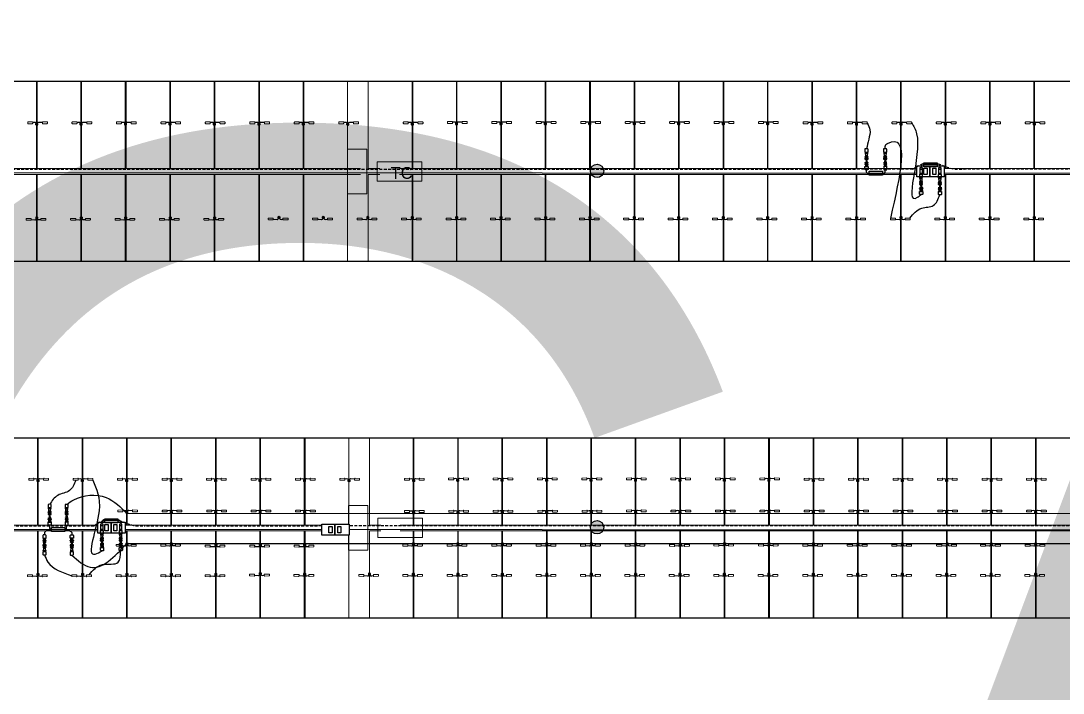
# Model space of a CAD drawing. Header units: feet. Extents: x -13743 to 68376, y -48 to 67763.
# Drawn here: x 104.7 to 193.1, y 63148.7 to 63205.7 of the extents above; entities that cross this region are included whole.
import ezdxf
from ezdxf import colors
from ezdxf.entities.mleader import LeaderData, LeaderLine
from ezdxf.enums import TextEntityAlignment as Align
from ezdxf.math import Vec2, Vec3

# ---------------------------------------------------------------- set-up
doc = ezdxf.new("R2018")
doc.units = ezdxf.units.FT
doc.header["$MEASUREMENT"] = 0
doc.set_wipeout_variables(frame=1)
doc.linetypes.add('ACAD-x100644055pbs01-civil$0${ Chain Double-Dash }', pattern=[0])
doc.linetypes.add('HIDDEN', pattern=[0.375, 0.25, -0.125])
for name, color, linetype in [('@2x40.5 Tracker LR5', 5, 'Continuous'), ('E-CABL-HARN-NEG', 3, 'Continuous'), ('E-HARN-COMP', 8, 'Continuous'), ('E-TRNK-CABL-NEG', 6, 'HIDDEN'), ('E-TRUNK-CABLE-POS', 6, 'HIDDEN'), ('E-WIRING DETAILS', 7, 'Continuous'), ('G-ANNO-TEXT', 1, 'Continuous'), ('G-TEXT', 7, 'Continuous'), ('PDF_Ediciones', 1, 'Continuous'), ('XREF', 7, 'Continuous')]:
    doc.layers.add(name, color=color, linetype=linetype)
for name, color, linetype, lineweight in [('E-MODULE', 253, 'Continuous', 0), ('E-TRACER-EQMPT', 252, 'Continuous', 0), ('E-TRACKER MOTOR', 252, 'Continuous', 0)]:
    doc.layers.add(name, color=color, linetype=linetype, lineweight=lineweight)
doc.styles.add('NEI-A', font='arial.ttf')
doc.styles.get("Standard").update_dxf_attribs({"font": 'arial.ttf'})

# ---------------------------------------------------------------- blocks, each defined once
blk = doc.blocks.new('CLIP')
blk.add_lwpolyline([(-0.09, 0.098), (0.046, 0.098), (0.046, -0.017), (-0.09, -0.017)], close=True)
at = {"layer": 'PDF_Ediciones', "lineweight": 0}
for points in [[(-0.901, -0.151, -0.414213), (-0.926, -0.118), (-0.926, -0.036, -0.414213), (-0.893, -0.003), (-0.532, -0.003, -0.414213), (-0.499, -0.036), (-0.499, -0.118, -0.414213), (-0.532, -0.167), (-0.901, -0.151)], [(0.707, -0.151, 0.414213), (0.748, -0.118), (0.748, -0.036, 0.414213), (0.715, -0.003), (0.354, -0.003, 0.414213), (0.321, -0.036), (0.321, -0.118, 0.414213), (0.354, -0.167), (0.707, -0.151)]]:
    blk.add_lwpolyline(points, format="xyb", dxfattribs=at)
at = {"layer": 'XREF', "flags": 128}
blk.add_lwpolyline([(-0.509, -0.098), (-0.181, -0.12, 0.486695), (-0.067, -0.029), (-0.066, 0.115, -0.78238), (0.016, 0.115), (0.016, -0.033, 0.37874), (0.164, -0.115), (0.328, -0.098)], format="xyb", dxfattribs=at)
blk = doc.blocks.new('A$C2C7A52CE')
at = {"layer": 'E-HARN-COMP'}
for p, q in [((-0.496, 0.086, 0.079), (-0.494, 0.085, 0.079)), ((-0.496, -0.086, 0.079), (-0.494, -0.085, 0.079))]:
    blk.add_line(p, q, dxfattribs=at)
for points, elevation in [([(-0.634, -0.1), (-0.636, -0.098), (-0.636, 0.098), (-0.634, 0.1), (-0.576, 0.1), (-0.573, 0.097), (-0.573, -0.097), (-0.576, -0.1), (-0.634, -0.1)], -0.033), ([(-0.634, 0.031), (-0.629, 0.031), (-0.629, 0.022), (-0.598, 0.022)], 0.079), ([(-0.573, 0.062), (-0.571, 0.06), (-0.515, 0.06), (-0.512, 0.062)], 0.015), ([(-0.509, -0.1), (-0.512, -0.097), (-0.512, 0.097), (-0.509, 0.1), (-0.496, 0.1), (-0.496, -0.1), (-0.509, -0.1)], -0.033), ([(-0.493, 0.097), (-0.493, 0.093), (-0.491, 0.089), (-0.389, 0.062), (-0.284, 0.075), (-0.281, 0.078), (-0.27, 0.078), (-0.27, -0.078), (-0.281, -0.078), (-0.284, -0.075), (-0.389, -0.062), (-0.491, -0.089), (-0.493, -0.097), (-0.493, 0.097)], -0.033), ([(-0.27, -0.078), (-0.267, -0.075), (-0.267, 0.075), (-0.27, 0.078)], -0.033), ([(-0.267, 0.069), (-0.263, 0.065), (-0.246, 0.065), (-0.246, 0.072), (-0.237, 0.072), (-0.237, 0.065), (-0.222, 0.065), (-0.218, 0.072), (-0.216, 0.072), (-0.212, 0.065), (-0.209, 0.065), (-0.204, 0.072), (-0.203, 0.072)], 0.079), ([(-0.003, -0.087), (-0.006, -0.091), (-0.033, -0.1), (-0.141, -0.1), (-0.198, -0.098), (-0.203, -0.095), (-0.203, 0.094), (-0.198, 0.098), (-0.141, 0.1), (-0.034, 0.1), (-0.006, 0.09), (-0.003, 0.087), (0, 0.059), (0, 0.002), (-0.002, -0.07), (-0.003, -0.087)], -0.024), ([(-0.634, -0.031), (-0.629, -0.031), (-0.629, -0.022), (-0.598, -0.022)], 0.079), ([(-0.573, -0.063), (-0.571, -0.06), (-0.515, -0.06), (-0.512, -0.063)], 0.015), ([(-0.267, -0.069), (-0.263, -0.065), (-0.246, -0.065), (-0.246, -0.072), (-0.237, -0.072), (-0.237, -0.065), (-0.229, -0.065), (-0.225, -0.073), (-0.223, -0.073), (-0.218, -0.065), (-0.215, -0.065), (-0.211, -0.073), (-0.209, -0.073), (-0.205, -0.065), (-0.203, -0.065)], -0.039)]:
    blk.add_lwpolyline(points, dxfattribs=dict(at, elevation=elevation))
for points in [[(-0.59, 0.018), (-0.426, 0.018)], [(-0.426, 0.018), (-0.426, -0.018)], [(-0.59, -0.018), (-0.426, -0.018)]]:
    blk.add_lwpolyline(points, dxfattribs=at)
blk = doc.blocks.new('A$C084F4888')
at = {"layer": 'E-HARN-COMP'}
for p, q in [((0.523, 0.021, 0.006), (0.415, 0.021, 0.006)), ((0.54, 0.017, 0.006), (0.568, 0.017, 0.006)), ((0.523, -0.021, 0.006), (0.415, -0.021, 0.006)), ((0.54, -0.017, 0.006), (0.568, -0.017, 0.006))]:
    blk.add_line(p, q, dxfattribs=at)
for points, elevation in [([(0.196, -0.096), (0.2, -0.092), (0.2, 0.092), (0.196, 0.097), (0.034, 0.098), (0.006, 0.089), (0.003, 0.086), (0.001, 0.071), (0, 0.031), (0, -0.01), (0.001, -0.072), (0.003, -0.086), (0.033, -0.098), (0.196, -0.096)], -0.011), ([(0.2, 0.068), (0.202, 0.064), (0.203, 0.062), (0.203, 0.056), (0.204, 0.056), (0.205, 0.062), (0.205, 0.064), (0.209, 0.072), (0.212, 0.072), (0.216, 0.064), (0.217, 0.056), (0.22, 0.056)], 0.053), ([(0.275, 0.077), (0.275, -0.077), (0.277, -0.074), (0.277, -0.063), (0.282, -0.059), (0.294, -0.059), (0.314, -0.052), (0.322, -0.052), (0.326, -0.054), (0.351, -0.097), (0.353, -0.098), (0.353, 0.098), (0.35, 0.096), (0.326, 0.054), (0.322, 0.052), (0.314, 0.052), (0.294, 0.059), (0.282, 0.059), (0.277, 0.063), (0.277, 0.074), (0.275, 0.077)], 0), ([(0.353, 0.086), (0.366, 0.086)], 0.004), ([(0.466, 0.063), (0.466, 0.065), (0.457, 0.073), (0.45, 0.076), (0.431, 0.076), (0.433, 0.07), (0.373, 0.07), (0.369, 0.075), (0.369, 0.096), (0.366, 0.098), (0.366, -0.098), (0.369, -0.096), (0.369, -0.075), (0.373, -0.07), (0.433, -0.07), (0.431, -0.076), (0.45, -0.076), (0.457, -0.073), (0.466, -0.065), (0.466, -0.063), (0.464, -0.062), (0.373, -0.059), (0.369, -0.055), (0.369, -0.044), (0.371, -0.042), (0.371, 0.042), (0.369, 0.044), (0.369, 0.055), (0.373, 0.059)], 0.027), ([(0.373, 0.059), (0.464, 0.062), (0.466, 0.063)], 0.027), ([(0.2, -0.067), (0.203, -0.072), (0.205, -0.072), (0.209, -0.064), (0.212, -0.064), (0.216, -0.072), (0.218, -0.072), (0.223, -0.064), (0.223, -0.062)], 0.006), ([(0.353, -0.086), (0.366, -0.086)], 0.004)]:
    blk.add_lwpolyline(points, dxfattribs=dict(at, elevation=elevation))
for points in [[(0.266, 0.077), (0.264, 0.074), (0.264, 0.067), (0.259, 0.062), (0.252, 0.062), (0.252, 0.064), (0.227, 0.064), (0.227, 0.062), (0.226, 0.062), (0.222, 0.062), (0.22, 0.06), (0.22, 0.05), (0.221, 0.047), (0.223, 0.045), (0.226, 0.044), (0.26, 0.044), (0.263, 0.045), (0.264, 0.048), (0.264, 0.067)], [(0.371, 0.037), (0.38, 0.037)], [(0.38, -0.042), (0.38, 0.042), (0.381, 0.041), (0.381, -0.041), (0.38, -0.042)], [(0.382, 0.035), (0.385, 0.034), (0.385, -0.034), (0.382, -0.035), (0.382, 0.035), (0.381, 0.039)], [(0.385, 0.029), (0.392, 0.029)], [(0.397, 0.039), (0.396, 0.035), (0.392, 0.034), (0.392, -0.034), (0.396, -0.035), (0.396, 0.035)], [(0.398, 0.042), (0.397, 0.041), (0.397, -0.041), (0.398, -0.042), (0.398, 0.042)], [(0.398, 0.037), (0.403, 0.037)], [(0.403, 0.042), (0.406, 0.041), (0.41, 0.038), (0.41, 0.034), (0.414, 0.032), (0.573, 0.032), (0.574, 0.031), (0.575, 0.024), (0.575, -0.024), (0.575, -0.03), (0.573, -0.032), (0.414, -0.032), (0.41, -0.038), (0.406, -0.041), (0.405, -0.042), (0.403, -0.042), (0.403, 0.042)], [(0.537, 0.024), (0.538, 0.022), (0.538, -0.022), (0.537, -0.024), (0.537, 0.024)], [(0.575, 0.024), (0.57, 0.019), (0.57, -0.019), (0.575, -0.024)], [(0.266, -0.077), (0.264, -0.074), (0.264, -0.067), (0.259, -0.062), (0.252, -0.062), (0.252, -0.064), (0.227, -0.064), (0.227, -0.062), (0.226, -0.062), (0.222, -0.062), (0.22, -0.06), (0.22, -0.05), (0.221, -0.047), (0.223, -0.045), (0.226, -0.044), (0.26, -0.044), (0.263, -0.045), (0.264, -0.048), (0.264, -0.067)], [(0.371, -0.037), (0.38, -0.037)], [(0.381, -0.039), (0.382, -0.035)], [(0.385, -0.029), (0.392, -0.029)], [(0.396, -0.035), (0.397, -0.039)], [(0.398, -0.037), (0.403, -0.037)]]:
    blk.add_lwpolyline(points, dxfattribs=at)
at = {"layer": 'E-HARN-COMP', "elevation": 0.063}
blk.add_lwpolyline([(0.351, 0.024), (0.299, 0.024), (0.299, -0.024), (0.351, -0.024)], close=True, dxfattribs=at)
at = {"layer": 'E-HARN-COMP'}
blk.add_circle((0.318, 0, 0.052), 0.0136, dxfattribs=at)
blk = doc.blocks.new('drop')
at = {"layer": 'E-HARN-COMP'}
blk.add_line((-0.9, 0.35), (0.9, 0.35), dxfattribs=at)
for points in [[(-0.9, 0.41, 0.38464), (-1.28, 0.11), (-1.28, -0.18)], [(0.89, 0.41, -0.38464), (1.27, 0.11), (1.27, -0.18)]]:
    blk.add_lwpolyline(points, format="xyb", dxfattribs=at)
blk.add_lwpolyline([(-0.9, 0.54), (0.9, 0.54), (0.9, 0), (-0.9, 0)], close=True, dxfattribs=at)
blk = doc.blocks.new('Fuse Base')
blk.add_wipeout([(-1.117, 0.463), (1.209, 0.466), (1.209, -0.457), (-1.117, -0.459)])
at = {"layer": 'E-HARN-COMP'}
for points in [[(-1.117, 0.463), (0, 0.461), (0, -0.461), (-1.117, -0.459)], [(-0.52, 0.265), (-0.235, 0.265), (-0.235, -0.265), (-0.52, -0.265)], [(0, 0.461), (1.209, 0.466), (1.209, -0.457), (0, -0.461)], [(0.247, 0.262), (0.508, 0.262), (0.508, -0.262), (0.247, -0.262)]]:
    blk.add_lwpolyline(points, close=True, dxfattribs=at)
blk = doc.blocks.new('E-100-18')
for points in [[(-0.0625, -0.15625), (0.0625, -0.15625), (0.0625, 0.15625), (-0.0625, 0.15625), (-0.0625, -0.15625)], [(-0.0625, 0.09375), (0.0625, 0.09375)], [(-0.0625, -0.09375), (0.0625, -0.09375)]]:
    blk.add_lwpolyline(points)
blk = doc.blocks.new('AES Clamp')
h = blk.add_hatch(color=256)
h.dxf.hatch_style = 1
h.paths.add_polyline_path([(-0.564, 0, 1), (0.564, 0, 1)])
at = {"layer": 'E-WIRING DETAILS'}
blk.add_circle((0, 0), 0.564, dxfattribs=at)
blk = doc.blocks.new('DETAIL_TITLE')
at = {"style": 'NEI-A', "flags": 8}
blk.add_attdef('#', text='', height=0.2, dxfattribs=at).set_placement((0.5922, -0.5109), align=Align.MIDDLE_CENTER)
at = {"lineweight": 30, "flags": 104}
blk.add_attdef('DETAIL_TITLE', text='', height=0.2, dxfattribs=at).set_placement((0.9099, -0.52514), align=Align.BOTTOM_LEFT)
at = {"style": 'NEI-A'}
for tag, p in [('SCALE:', (0.93865, -0.73792)), ('1"_=_', (1.5474, -0.73792))]:
    blk.add_attdef(tag, text='', height=0.1, dxfattribs=at).set_placement(p, align=Align.BOTTOM_LEFT)
blk = doc.blocks.new('sub-title')
at = {"color": 153, "lineweight": 30, "flags": 106}
blk.add_attdef('SUB_TITLE', text='', height=0.1875, dxfattribs=at).set_placement((0, 0.1875), align=Align.MIDDLE_CENTER)

msp = doc.modelspace()

# ---------------------------------------------------------------- linework, layer by layer
at = {"layer": '@2x40.5 Tracker LR5'}
for points in [[(217.505, 63200.606), (217.505, 63185.31), (45.274, 63185.31), (45.274, 63200.606)], [(217.623, 63170.375), (217.623, 63155.08), (45.393, 63155.08), (45.393, 63170.375)]]:
    msp.add_lwpolyline(points, close=True, dxfattribs=at)
at = {"layer": 'E-CABL-HARN-NEG'}
msp.add_line((216.613, 63163.977, 0.106), (113.729, 63163.918, 0.038), dxfattribs=at)
at = {"layer": 'E-CABL-HARN-NEG', "elevation": 0.038}
msp.add_lwpolyline([(216.565, 63161.177), (216.565, 63161.385), (113.67, 63161.384)], dxfattribs=at)
at = {"layer": 'E-CABL-HARN-NEG'}
for points, end_tangent in [([(176.48, 63197.039), (176.709, 63196.496, -0.015), (176.613, 63195.684, -0.015), (176.42, 63194.871, -0.026)], (0.55098, -0.834518)), ([(178.006, 63194.871, -0.059), (178.072, 63195.244, 0.043), (178.212, 63195.339, 0.043), (178.449, 63188.975)], (-0.057691, -0.998335)), ([(180.09, 63189.008), (181.11, 63189.845, -0.054), (182.085, 63190.072, -0.089), (182.638, 63190.987, -0.052)], (-0.031277, 0.999511)), ([(109.363, 63166.776), (108.828, 63165.897, 0.03), (107.837, 63165.493, 0.012), (107.155, 63164.73, 0.01)], (0.55098, -0.834518)), ([(110.809, 63166.781), (111.344, 63164.182, -0.007), (111.026, 63160.51, -0.03), (111.603, 63160.789, -0.041)], (0.15531, 0.987866)), ([(110.498, 63158.752), (111.625, 63159.62, -0.033), (112.974, 63159.819, -0.068), (113.174, 63160.784, -0.085)], (-0.031277, 0.999511)), ([(106.709, 63160.434, -0.025), (107.007, 63159.834, 0.064), (109.037, 63158.678)], (-0.057691, -0.998335))]:
    msp.add_spline(points, degree=3, dxfattribs=dict(at, end_tangent=end_tangent))
for points in [[(108.596, 63164.728, 0.012), (109.192, 63165.112, 0.017), (111.941, 63165.312, 0.017), (113.729, 63163.918, 0.038)], [(109.026, 63160.426, 0.104), (110.591, 63159.394), (113.67, 63161.384, 0.038)]]:
    msp.add_spline(points, degree=3, dxfattribs=at)
at = {"layer": 'E-HARN-COMP'}
for points, elevation in [([(107.312, 63162.541, 0.344289), (106.714, 63162.335), (106.713, 63162.132)], 0.207), ([(107.312, 63162.591, -0.38464), (107.154, 63162.714), (107.154, 63162.955)], -0.104), ([(108.437, 63162.542, -0.344289), (109.034, 63162.335), (109.035, 63162.132)], 0.104)]:
    msp.add_lwpolyline(points, format="xyb", dxfattribs=dict(at, elevation=elevation))
msp.add_lwpolyline([(108.437, 63162.422), (107.312, 63162.422), (107.312, 63162.76), (108.437, 63162.76)], close=True, dxfattribs=at)
msp.add_lwpolyline([(108.437, 63162.591, 0.38464), (108.595, 63162.713), (108.595, 63162.955)], format="xyb", dxfattribs=at)
at = {"layer": 'E-MODULE'}
for points in [[(102.32, 63200.606), (102.32, 63193.204), (106.031, 63193.204), (106.031, 63200.606), (102.32, 63200.606)], [(106.09, 63200.606), (106.09, 63193.204), (109.801, 63193.204), (109.801, 63200.606), (106.09, 63200.606)], [(109.86, 63200.606), (109.86, 63193.204), (113.57, 63193.204), (113.57, 63200.606), (109.86, 63200.606)], [(113.629, 63200.606), (113.629, 63193.204), (117.34, 63193.204), (117.34, 63200.606), (113.629, 63200.606)], [(117.399, 63200.606), (117.399, 63193.204), (121.11, 63193.204), (121.11, 63200.606), (117.399, 63200.606)], [(121.169, 63200.606), (121.169, 63193.204), (124.879, 63193.204), (124.879, 63200.606), (121.169, 63200.606)], [(124.938, 63200.606), (124.938, 63193.204), (128.649, 63193.204), (128.649, 63200.606), (124.938, 63200.606)], [(128.708, 63200.606), (128.708, 63193.204), (132.419, 63193.204), (132.419, 63200.606), (128.708, 63200.606)], [(134.173, 63200.606), (134.173, 63193.204), (135.165, 63193.204)], [(136.809, 63193.204), (137.884, 63193.204), (137.884, 63200.606), (134.173, 63200.606)], [(137.943, 63200.606), (137.943, 63193.204), (141.654, 63193.204), (141.654, 63200.606), (137.943, 63200.606)], [(141.696, 63200.606), (141.696, 63193.204), (145.407, 63193.204), (145.407, 63200.606), (141.696, 63200.606)], [(145.466, 63200.606), (145.466, 63193.204), (149.177, 63193.204), (149.177, 63200.606), (145.466, 63200.606)], [(149.236, 63200.606), (149.236, 63193.204), (152.946, 63193.204), (152.946, 63200.606), (149.236, 63200.606)], [(153.005, 63200.606), (153.005, 63193.204), (156.716, 63193.204), (156.716, 63200.606), (153.005, 63200.606)], [(156.775, 63200.606), (156.775, 63193.204), (160.486, 63193.204), (160.486, 63200.606), (156.775, 63200.606)], [(160.545, 63200.606), (160.545, 63193.204), (164.255, 63193.204), (164.255, 63200.606), (160.545, 63200.606)], [(164.315, 63200.606), (164.315, 63193.204), (168.025, 63193.204), (168.025, 63200.606), (164.315, 63200.606)], [(168.065, 63200.606), (168.065, 63193.204), (171.776, 63193.204), (171.776, 63200.606), (168.065, 63200.606)], [(171.835, 63200.606), (171.835, 63193.204), (175.546, 63193.204), (175.546, 63200.606), (171.835, 63200.606)], [(175.605, 63200.606), (175.605, 63193.204), (179.315, 63193.204), (179.315, 63200.606), (175.605, 63200.606)], [(179.375, 63200.606), (179.375, 63193.204), (183.085, 63193.204), (183.085, 63200.606), (179.375, 63200.606)], [(183.144, 63200.606), (183.144, 63193.204), (186.855, 63193.204), (186.855, 63200.606), (183.144, 63200.606)], [(186.914, 63200.606), (186.914, 63193.204), (190.625, 63193.204), (190.625, 63200.606), (186.914, 63200.606)], [(190.684, 63200.606), (190.684, 63193.204), (194.394, 63193.204), (194.394, 63200.606), (190.684, 63200.606)], [(102.32, 63192.712), (102.32, 63185.31), (106.031, 63185.31), (106.031, 63192.712), (102.32, 63192.712)], [(106.09, 63192.712), (106.09, 63185.31), (109.801, 63185.31), (109.801, 63192.712), (106.09, 63192.712)], [(109.86, 63192.712), (109.86, 63185.31), (113.57, 63185.31), (113.57, 63192.712), (109.86, 63192.712)], [(113.629, 63192.712), (113.629, 63185.31), (117.34, 63185.31), (117.34, 63192.712), (113.629, 63192.712)], [(117.399, 63192.712), (117.399, 63185.31), (121.11, 63185.31), (121.11, 63192.712), (117.399, 63192.712)], [(121.169, 63192.712), (121.169, 63185.31), (124.879, 63185.31), (124.879, 63192.712), (121.169, 63192.712)], [(124.938, 63192.712), (124.938, 63185.31), (128.649, 63185.31), (128.649, 63192.712), (124.938, 63192.712)], [(128.708, 63192.712), (128.708, 63185.31), (132.419, 63185.31), (132.419, 63192.712), (128.708, 63192.712)], [(134.173, 63192.712), (134.173, 63185.31), (137.884, 63185.31), (137.884, 63192.712), (136.809, 63192.712)], [(135.165, 63192.712), (134.173, 63192.712)], [(137.943, 63192.712), (137.943, 63185.31), (141.654, 63185.31), (141.654, 63192.712), (137.943, 63192.712)], [(141.696, 63192.712), (141.696, 63185.31), (145.407, 63185.31), (145.407, 63192.712), (141.696, 63192.712)], [(145.466, 63192.712), (145.466, 63185.31), (149.177, 63185.31), (149.177, 63192.712), (145.466, 63192.712)], [(149.236, 63192.712), (149.236, 63185.31), (152.946, 63185.31), (152.946, 63192.712), (149.236, 63192.712)], [(153.005, 63192.712), (153.005, 63185.31), (156.716, 63185.31), (156.716, 63192.712), (153.005, 63192.712)], [(156.775, 63192.712), (156.775, 63185.31), (160.486, 63185.31), (160.486, 63192.712), (156.775, 63192.712)], [(160.545, 63192.712), (160.545, 63185.31), (164.255, 63185.31), (164.255, 63192.712), (160.545, 63192.712)], [(164.315, 63192.712), (164.315, 63185.31), (168.025, 63185.31), (168.025, 63192.712), (164.315, 63192.712)], [(168.065, 63192.712), (168.065, 63185.31), (171.776, 63185.31), (171.776, 63192.712), (168.065, 63192.712)], [(171.835, 63192.712), (171.835, 63185.31), (175.546, 63185.31), (175.546, 63192.712), (171.835, 63192.712)], [(175.605, 63192.712), (175.605, 63185.31), (179.315, 63185.31), (179.315, 63192.712), (175.605, 63192.712)], [(179.375, 63192.712), (179.375, 63185.31), (183.085, 63185.31), (183.085, 63192.712), (179.375, 63192.712)], [(183.144, 63192.712), (183.144, 63185.31), (186.855, 63185.31), (186.855, 63192.712), (183.144, 63192.712)], [(186.914, 63192.712), (186.914, 63185.31), (190.625, 63185.31), (190.625, 63192.712), (186.914, 63192.712)], [(190.684, 63192.712), (190.684, 63185.31), (194.394, 63185.31), (194.394, 63192.712), (190.684, 63192.712)], [(102.42, 63170.375), (102.42, 63162.973), (106.13, 63162.973), (106.13, 63170.375), (102.42, 63170.375)], [(106.189, 63170.375), (106.189, 63162.973), (109.9, 63162.973), (109.9, 63170.375), (106.189, 63170.375)], [(109.959, 63170.375), (109.959, 63162.973), (113.67, 63162.973), (113.67, 63170.375), (109.959, 63170.375)], [(113.729, 63170.375), (113.729, 63162.973), (117.439, 63162.973), (117.439, 63170.375), (113.729, 63170.375)], [(117.498, 63170.375), (117.498, 63162.973), (121.209, 63162.973), (121.209, 63170.375), (117.498, 63170.375)], [(121.268, 63170.375), (121.268, 63162.973), (124.979, 63162.973), (124.979, 63170.375), (121.268, 63170.375)], [(125.038, 63170.375), (125.038, 63162.973), (128.748, 63162.973), (128.748, 63170.375), (125.038, 63170.375)], [(128.808, 63170.375), (128.808, 63162.973), (132.518, 63162.973), (132.518, 63170.375), (128.808, 63170.375)], [(134.273, 63170.375), (134.273, 63162.973), (135.237, 63162.973)], [(136.881, 63162.973), (137.983, 63162.973), (137.983, 63170.375), (134.273, 63170.375)], [(138.043, 63170.375), (138.043, 63162.973), (141.753, 63162.973), (141.753, 63170.375), (138.043, 63170.375)], [(141.796, 63170.375), (141.796, 63162.973), (145.506, 63162.973), (145.506, 63170.375), (141.796, 63170.375)], [(145.566, 63170.375), (145.566, 63162.973), (149.276, 63162.973), (149.276, 63170.375), (145.566, 63170.375)], [(149.335, 63170.375), (149.335, 63162.973), (153.046, 63162.973), (153.046, 63170.375), (149.335, 63170.375)], [(153.105, 63170.375), (153.105, 63162.973), (156.816, 63162.973), (156.816, 63170.375), (153.105, 63170.375)], [(156.875, 63170.375), (156.875, 63162.973), (160.585, 63162.973), (160.585, 63170.375), (156.875, 63170.375)], [(160.644, 63170.375), (160.644, 63162.973), (164.355, 63162.973), (164.355, 63170.375), (160.644, 63170.375)], [(164.414, 63170.375), (164.414, 63162.973), (168.125, 63162.973), (168.125, 63170.375), (164.414, 63170.375)], [(168.184, 63170.375), (168.184, 63162.973), (171.894, 63162.973), (171.894, 63170.375), (168.184, 63170.375)], [(171.953, 63170.375), (171.953, 63162.973), (175.664, 63162.973), (175.664, 63170.375), (171.953, 63170.375)], [(175.723, 63170.375), (175.723, 63162.973), (179.434, 63162.973), (179.434, 63170.375), (175.723, 63170.375)], [(179.493, 63170.375), (179.493, 63162.973), (183.203, 63162.973), (183.203, 63170.375), (179.493, 63170.375)], [(183.263, 63170.375), (183.263, 63162.973), (186.973, 63162.973), (186.973, 63170.375), (183.263, 63170.375)], [(187.032, 63170.375), (187.032, 63162.973), (190.743, 63162.973), (190.743, 63170.375), (187.032, 63170.375)], [(190.802, 63170.375), (190.802, 63162.973), (194.513, 63162.973), (194.513, 63170.375), (190.802, 63170.375)], [(102.42, 63162.481), (102.42, 63155.08), (106.13, 63155.08), (106.13, 63162.481), (102.42, 63162.481)], [(106.189, 63162.481), (106.189, 63155.08), (109.9, 63155.08), (109.9, 63162.481), (106.189, 63162.481)], [(109.959, 63162.481), (109.959, 63155.08), (113.67, 63155.08), (113.67, 63162.481), (109.959, 63162.481)], [(113.729, 63162.481), (113.729, 63155.08), (117.439, 63155.08), (117.439, 63162.481), (113.729, 63162.481)], [(117.498, 63162.481), (117.498, 63155.08), (121.209, 63155.08), (121.209, 63162.481), (117.498, 63162.481)], [(121.268, 63162.481), (121.268, 63155.08), (124.979, 63155.08), (124.979, 63162.481), (121.268, 63162.481)], [(125.038, 63162.481), (125.038, 63155.08), (128.748, 63155.08), (128.748, 63162.481), (125.038, 63162.481)], [(128.808, 63162.481), (128.808, 63155.08), (132.518, 63155.08), (132.518, 63162.481), (128.808, 63162.481)], [(134.273, 63162.481), (134.273, 63155.08), (137.983, 63155.08), (137.983, 63162.481), (136.881, 63162.481)], [(135.237, 63162.481), (134.273, 63162.481)], [(138.043, 63162.481), (138.043, 63155.08), (141.753, 63155.08), (141.753, 63162.481), (138.043, 63162.481)], [(141.796, 63162.481), (141.796, 63155.08), (145.506, 63155.08), (145.506, 63162.481), (141.796, 63162.481)], [(145.566, 63162.481), (145.566, 63155.08), (149.276, 63155.08), (149.276, 63162.481), (145.566, 63162.481)], [(149.335, 63162.481), (149.335, 63155.08), (153.046, 63155.08), (153.046, 63162.481), (149.335, 63162.481)], [(153.105, 63162.481), (153.105, 63155.08), (156.816, 63155.08), (156.816, 63162.481), (153.105, 63162.481)], [(156.875, 63162.481), (156.875, 63155.08), (160.585, 63155.08), (160.585, 63162.481), (156.875, 63162.481)], [(160.644, 63162.481), (160.644, 63155.08), (164.355, 63155.08), (164.355, 63162.481), (160.644, 63162.481)], [(164.414, 63162.481), (164.414, 63155.08), (168.125, 63155.08), (168.125, 63162.481), (164.414, 63162.481)], [(168.184, 63162.481), (168.184, 63155.08), (171.894, 63155.08), (171.894, 63162.481), (168.184, 63162.481)], [(171.953, 63162.481), (171.953, 63155.08), (175.664, 63155.08), (175.664, 63162.481), (171.953, 63162.481)], [(175.723, 63162.481), (175.723, 63155.08), (179.434, 63155.08), (179.434, 63162.481), (175.723, 63162.481)], [(179.493, 63162.481), (179.493, 63155.08), (183.203, 63155.08), (183.203, 63162.481), (179.493, 63162.481)], [(183.263, 63162.481), (183.263, 63155.08), (186.973, 63155.08), (186.973, 63162.481), (183.263, 63162.481)], [(187.032, 63162.481), (187.032, 63155.08), (190.743, 63155.08), (190.743, 63162.481), (187.032, 63162.481)], [(190.802, 63162.481), (190.802, 63155.08), (194.513, 63155.08), (194.513, 63162.481), (190.802, 63162.481)]]:
    msp.add_lwpolyline(points, dxfattribs=at)
at = {"layer": 'E-TRACER-EQMPT'}
for points in [[(133.511, 63193.204), (45.293, 63193.204), (45.293, 63192.712), (133.511, 63192.712)], [(140.005, 63193.204), (136.809, 63193.204)], [(141.63, 63192.712), (217.505, 63192.712), (217.505, 63193.204), (141.63, 63193.204)], [(136.809, 63192.712), (140.005, 63192.712)], [(132.491, 63162.973), (45.393, 63162.973), (45.393, 63162.481), (132.491, 63162.481)], [(140.104, 63162.973), (136.881, 63162.973)], [(136.881, 63162.481), (140.104, 63162.481)], [(141.749, 63162.481), (217.623, 63162.481), (217.623, 63162.973), (141.749, 63162.973)]]:
    msp.add_lwpolyline(points, dxfattribs=at)
at = {"layer": 'E-TRACKER MOTOR'}
for points in [[(134.063, 63194.852), (134.063, 63191.064), (132.419, 63191.064), (132.419, 63194.852)], [(138.703, 63192.136), (134.915, 63192.136), (134.915, 63193.78), (138.703, 63193.78)], [(134.135, 63164.621), (134.135, 63160.834), (132.491, 63160.834), (132.491, 63164.621)], [(138.775, 63161.905), (134.987, 63161.905), (134.987, 63163.549), (138.775, 63163.549)]]:
    msp.add_lwpolyline(points, close=True, dxfattribs=at)
at = {"layer": 'E-TRNK-CABL-NEG', "linetype": 'ACAD-x100644055pbs01-civil$0${ Chain Double-Dash }'}
for p, q in [((217.515, 63192.773), (44.978, 63192.854, -0.099)), ((217.615, 63162.542), (45.077, 63162.623, -0.099))]:
    msp.add_line(p, q, dxfattribs=at)
at = {"layer": 'E-TRUNK-CABLE-POS'}
for p, q in [((217.515, 63193.151), (184.712, 63193.14, -0.019)), ((180.361, 63193.139, -0.021), (85.096, 63193.109, -0.076)), ((110.907, 63162.886, -0.061), (45.077, 63162.866, -0.099)), ((217.615, 63162.92), (115.17, 63162.888, -0.059))]:
    msp.add_line(p, q, dxfattribs=at)

# ---------------------------------------------------------------- block references
at = {"layer": 'E-CABL-HARN-NEG', "xscale": 0.625, "yscale": 0.625, "zscale": 0.625, "rotation": 180}
msp.add_blockref('drop', (177.219, 63192.991, -0.021), dxfattribs=at)
at = {"layer": 'E-HARN-COMP', "yscale": 1.371329021508951, "zscale": 1.371329021508951}
for name, p, xscale, rotation in [('A$C2C7A52CE', (176.42, 63194.871, -0.026), -1.371329021508951, 270), ('A$C2C7A52CE', (178.003, 63194.871, -0.026), -1.371329021508951, 270), ('A$C084F4888', (176.425, 63193.101, -0.021), -1.371329021508951, 270), ('A$C084F4888', (178.018, 63193.102, -0.021), 1.371329021508951, 89.99999999999999), ('A$C084F4888', (181.061, 63190.994, 0.008), -1.371329021508951, 270), ('A$C084F4888', (182.652, 63190.987, -0.036), -1.371329021508951, 270), ('A$C2C7A52CE', (107.152, 63164.73, 0.043), -1.371329021508951, 270), ('A$C2C7A52CE', (108.592, 63164.728, 0.045), -1.371329021508951, 270), ('A$C084F4888', (107.154, 63162.955, -0.104), -1.371329021508951, 270), ('A$C084F4888', (108.595, 63162.955), 1.371329021508951, 89.99999999999999), ('A$C084F4888', (106.713, 63162.132, 0.207), 1.371329021508951, 270.005111451496), ('A$C084F4888', (109.035, 63162.132, 0.104), -1.371329021508951, 90.00511145149599), ('A$C084F4888', (111.597, 63160.791, -0.025), -1.371329021508951, 270), ('A$C084F4888', (113.188, 63160.784, -0.069), -1.371329021508951, 270), ('A$C2C7A52CE', (106.712, 63160.434, 0.008), -1.371329021508951, 90), ('A$C2C7A52CE', (109.029, 63160.426, 0.136), -1.371329021508951, 90)]:
    msp.add_blockref(name, p, dxfattribs=dict(at, xscale=xscale, rotation=rotation))
at = {"layer": 'XREF', "rotation": 180}
for p in [(106.039, 63197.003), (109.795, 63197.003), (113.56, 63197.003), (117.334, 63197.003), (121.099, 63197.003), (124.874, 63197.003), (128.639, 63197.003), (132.413, 63197.003), (137.888, 63197.003), (141.632, 63197.029), (145.396, 63197.029), (149.171, 63197.029), (152.936, 63197.029), (156.71, 63197.029), (160.475, 63197.029), (164.25, 63197.029), (168.015, 63197.029), (171.789, 63197.003), (175.554, 63197.003), (179.329, 63197.003), (183.093, 63197.003), (186.868, 63197.003), (190.633, 63197.003), (106.142, 63166.773), (109.898, 63166.773), (113.663, 63166.773), (117.438, 63166.773), (121.202, 63166.773), (124.977, 63166.773), (128.742, 63166.773), (132.516, 63166.773), (137.999, 63166.773), (141.735, 63166.798), (145.5, 63166.798), (149.274, 63166.798), (153.039, 63166.798), (156.814, 63166.798), (160.578, 63166.798), (164.353, 63166.798), (168.118, 63166.798), (171.892, 63166.773), (175.657, 63166.773), (179.432, 63166.773), (183.197, 63166.773), (186.971, 63166.773), (190.736, 63166.773), (113.676, 63164.09, 0.067), (117.446, 63164.078, 0.101), (121.22, 63164.078, 0.101), (124.985, 63164.078, 0.101), (128.758, 63164.078, 0.101), (137.992, 63164.045, 0.086), (141.751, 63164.062, 0.086), (145.518, 63164.065, 0.086), (149.287, 63164.069, 0.086), (153.057, 63164.066, 0.086), (156.818, 63164.09, 0.067), (160.588, 63164.078, 0.101), (164.362, 63164.078, 0.101), (168.127, 63164.078, 0.101), (171.899, 63164.078, 0.101), (175.667, 63164.078, 0.101), (179.436, 63164.078, 0.101), (183.207, 63164.078, 0.101), (186.978, 63164.078, 0.101), (190.749, 63164.078, 0.101)]:
    msp.add_blockref('CLIP', p, dxfattribs=at)
at = {"layer": 'XREF'}
for name, p in [('AES Clamp', (153.571, 63193)), ('CLIP', (106.085, 63188.985)), ('CLIP', (109.86, 63188.985)), ('CLIP', (113.624, 63188.985)), ('CLIP', (117.399, 63188.985)), ('CLIP', (121.164, 63188.985)), ('CLIP', (126.618, 63189.011)), ('CLIP', (130.382, 63189.011)), ('CLIP', (134.157, 63189.011)), ('CLIP', (137.922, 63189.011)), ('CLIP', (141.696, 63189.011)), ('CLIP', (145.461, 63189.011)), ('CLIP', (149.236, 63189.011)), ('CLIP', (153.001, 63189.011)), ('CLIP', (156.756, 63189.011)), ('CLIP', (160.521, 63189.011)), ('CLIP', (164.296, 63189.011)), ('CLIP', (168.061, 63189.011)), ('CLIP', (171.835, 63189.011)), ('CLIP', (175.6, 63189.011)), ('CLIP', (179.375, 63189.011)), ('CLIP', (183.139, 63189.011)), ('CLIP', (186.914, 63189.011)), ('CLIP', (190.679, 63189.011)), ('AES Clamp', (153.571, 63162.782)), ('CLIP', (113.731, 63161.339)), ('CLIP', (117.493, 63161.344, 0.101)), ('CLIP', (121.27, 63161.263, 0.101)), ('CLIP', (125.041, 63161.263, 0.101)), ('CLIP', (128.809, 63161.263, 0.101)), ('CLIP', (138.022, 63161.344, 0.101)), ('CLIP', (141.792, 63161.344, 0.101)), ('CLIP', (145.564, 63161.344, 0.101)), ('CLIP', (149.335, 63161.344, 0.101)), ('CLIP', (153.104, 63161.344, 0.101)), ('CLIP', (156.875, 63161.343, 0.101)), ('CLIP', (160.654, 63161.325, 0.015)), ('CLIP', (164.408, 63161.358, 0.015)), ('CLIP', (168.182, 63161.358, 0.015)), ('CLIP', (171.952, 63161.345, -0.02)), ('CLIP', (175.721, 63161.337)), ('CLIP', (179.489, 63161.337)), ('CLIP', (183.299, 63161.337)), ('CLIP', (187.027, 63161.337)), ('CLIP', (190.8, 63161.337)), ('CLIP', (106.188, 63158.755)), ('CLIP', (109.963, 63158.755)), ('CLIP', (113.728, 63158.755)), ('CLIP', (117.502, 63158.755)), ('CLIP', (121.267, 63158.755)), ('CLIP', (125.035, 63158.812)), ('CLIP', (128.799, 63158.78)), ('CLIP', (134.297, 63158.78)), ('CLIP', (138.025, 63158.78)), ('CLIP', (141.8, 63158.78)), ('CLIP', (145.564, 63158.78)), ('CLIP', (149.339, 63158.78)), ('CLIP', (153.104, 63158.78)), ('CLIP', (156.86, 63158.78)), ('CLIP', (160.624, 63158.78)), ('CLIP', (164.399, 63158.78)), ('CLIP', (168.164, 63158.78)), ('CLIP', (171.938, 63158.78)), ('CLIP', (175.703, 63158.78)), ('CLIP', (179.478, 63158.78)), ('CLIP', (183.243, 63158.78)), ('CLIP', (187.017, 63158.78)), ('CLIP', (190.782, 63158.78))]:
    msp.add_blockref(name, p, dxfattribs=at)

# ---------------------------------------------------------------- texts
at = {"layer": 'E-TRACKER MOTOR', "insert": (136.069, 63193.331), "char_height": 1, "attachment_point": 1}
msp.add_mtext_dynamic_manual_height_columns('TC', width=1.58143, gutter_width=9.375, heights=[0], dxfattribs=at)

# ---------------------------------------------------------------- next in the draw order: block references
at = {"layer": 'E-HARN-COMP'}
for p in [(181.798, 63192.963), (112.355, 63162.755), (131.346, 63162.583, -0.049)]:
    msp.add_blockref('Fuse Base', p, dxfattribs=at)

# ---------------------------------------------------------------- next in the draw order: linework, layer by layer
at = {"layer": 'E-CABL-HARN-NEG', "end_tangent": (0.15531, 0.987866)}
msp.add_spline([(180.255, 63197.08), (180.672, 63196.155, -0.028), (180.743, 63190.765, -0.051), (181.053, 63190.999, 0.008)], degree=3, dxfattribs=at)
at = {"layer": 'E-TRUNK-CABLE-POS'}
for points, knots in [([(180.361, 63193.139, -0.169), (180.631, 63193.35, -0.169), (181.23, 63193.708, -0.169), (182.585, 63193.708, -0.169), (183.645, 63193.079, -0.169), (184.454, 63193.154, -0.169), (184.712, 63193.14, -0.169)], [0.077701, 0.077701, 0.077701, 0.077701, 1.082642, 2.291463, 3.888959, 4.660297, 4.660297, 4.660297, 4.660297]), ([(110.907, 63162.886, -0.148), (111.178, 63163.115, -0.148), (111.772, 63163.464, -0.148), (113.117, 63163.464, -0.148), (114.154, 63162.848, -0.148), (114.934, 63162.906, -0.148), (115.17, 63162.888, -0.148)], [0.108112, 0.108112, 0.108112, 0.108112, 1.082642, 2.291463, 3.888959, 4.585503, 4.585503, 4.585503, 4.585503])]:
    msp.add_open_spline(points, degree=3, knots=knots, dxfattribs=at)

# ---------------------------------------------------------------- next in the draw order: block references
at = {"layer": 'E-CABL-HARN-NEG', "xscale": 0.625, "yscale": 0.625, "zscale": 0.625}
for p in [(181.852, 63193.362), (112.382, 63163.162)]:
    msp.add_blockref('drop', p, dxfattribs=at)
at = {"layer": 'E-HARN-COMP', "xscale": 1.714161265572724, "yscale": 1.714161265572724, "zscale": 1.714161265572724}
for p in [(181.052, 63192.983), (182.646, 63192.985), (111.583, 63162.783), (113.177, 63162.784)]:
    msp.add_blockref('E-100-18', p, dxfattribs=at)
at = {"layer": 'E-HARN-COMP', "xscale": -1.371329021508951, "yscale": 1.371329021508951, "zscale": 1.371329021508951, "rotation": 270}
for p in [(181.048, 63192.718, 0.066), (182.642, 63192.719, 0.066), (111.584, 63162.515, 0.033), (113.178, 63162.516, 0.033)]:
    msp.add_blockref('A$C2C7A52CE', p, dxfattribs=at)
at = {"layer": 'G-ANNO-TEXT'}
ref = msp.add_blockref('DETAIL_TITLE', (-460.635, 63776.869), dxfattribs=dict(at, xscale=128.9267043143703, yscale=128.9267043143703, zscale=128.9267043143703))
lines = msp.add_mtext('{\\LDC BLOCK TYPE-1 (3) STRINGS (78) MODULES [580W]}', dxfattribs={"layer": '0', "insert": (-343.325, 63747.843), "char_height": 858.86809, "attachment_point": 1})
ref.add_attrib('DETAIL_TITLE', '', (-343.325, 63747.843)).embed_mtext(lines)
at = {"layer": 'G-TEXT'}
ref = msp.add_blockref('sub-title', (-222.976, 63183.228), dxfattribs=dict(at, xscale=5.485316049832718, yscale=5.485316049832718, zscale=5.485316049832718))
lines = msp.add_mtext('{\\LTYPICAL 54-MODULE SHORT TRACKER  WIRING DETAIL}', dxfattribs={"layer": 'G-ANNO-TEXT', "insert": (-193.015, 63195.724), "char_height": 92.11239, "attachment_point": 1})
ref.add_attrib('SUB_TITLE', '', (-193.015, 63195.724), dxfattribs={"flags": 104}).embed_mtext(lines)

# ---------------------------------------------------------------- next in the draw order: leaders
at = {"layer": 'G-ANNO-TEXT'}
ml = msp.add_multileader_mtext('Standard', dxfattribs=at)
ml.set_content('TRUNK CABLES', color=256, style='NEI-A')
ml.set_leader_properties()
ml.build(insert=Vec2(0, 0))
ml.multileader.update_dxf_attribs({"dogleg_length": 0.36, "arrow_head_size": 1.44, "scale": 8})
ctx = ml.context
ctx.base_point, ctx.scale, ctx.char_height, ctx.arrow_head_size, ctx.landing_gap_size, ctx.plane_origin = Vec3(68.857, 63151.505), 8, 0.8, 1.44, 0.72, Vec3(58.888, 63163.254)
notes = []
notes.append((ctx, [(0, (1, 1, 0), (65.977, 63151.505), (1, 0), 2.88, [(0, [(61.759, 63162.679)], 0, [])])]))
ctx.mtext.insert, ctx.mtext.width, ctx.mtext.flow_direction = Vec3(69.577, 63151.912), 13.23808, 5
for ctx, leaders in notes:
    for number, flags, end, landing, length, lines in leaders:
        leader = LeaderData()
        leader.index, (leader.has_last_leader_line, leader.has_dogleg_vector, leader.attachment_direction) = number, flags
        leader.last_leader_point, leader.dogleg_vector, leader.dogleg_length = Vec3(end), Vec3(landing), length
        for number, points, colour, breaks in lines:
            line = LeaderLine()
            line.index, line.vertices, line.color, line.breaks = number, Vec3.list(points), colors.encode_raw_color(colour), breaks
            leader.lines.append(line)
        ctx.leaders.append(leader)

doc.saveas('drawing.dxf')
